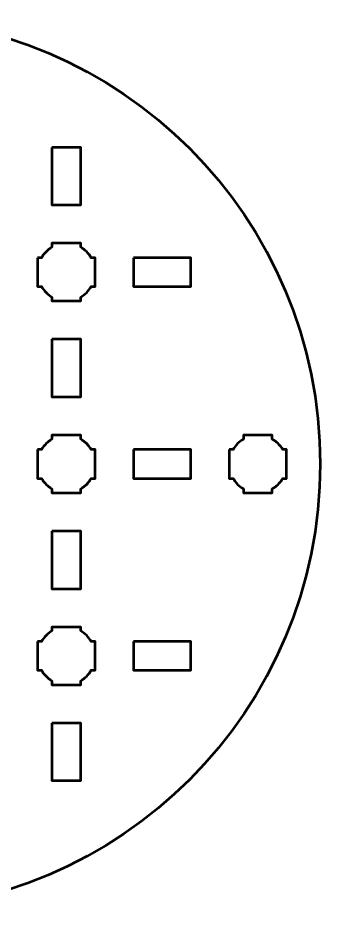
# Model space of a CAD drawing. Header units: centimetres. Extents: x -15.15 to -5.85, y -19.5 to -10.2.
# Drawn here: x -9.01 to -5.85, y -19.5 to -10.2 of the extents above; entities that cross this region are included whole.
import ezdxf

# ---------------------------------------------------------------- set-up
doc = ezdxf.new("R2010")
doc.units = ezdxf.units.CM
doc.header["$MEASUREMENT"] = 0
doc.layers.add('Layer 1', color=7, linetype='Continuous')

msp = doc.modelspace()

# ---------------------------------------------------------------- linework, layer by layer
at = {"layer": 'Layer 1', "lineweight": 53}
msp.add_ellipse((-10.5, -14.85004), major_axis=(0, 4.65), ratio=1, dxfattribs=at)
for points, knots in [([(-8.64994, -11.54999), (-8.64994, -11.54999), (-8.34993, -11.54999), (-8.34993, -11.54999), (-8.34993, -11.54999), (-8.34993, -11.54999), (-8.34993, -12.14999), (-8.34993, -12.14999), (-8.34993, -12.14999), (-8.34993, -12.14999), (-8.64994, -12.14999), (-8.64994, -12.14999), (-8.64994, -12.14999), (-8.64994, -12.14999), (-8.64994, -11.54999), (-8.64994, -11.54999)], [0, 0, 0, 0, 0.25, 0.25, 0.25, 0.25, 0.5, 0.5, 0.5, 0.5, 0.75, 0.75, 0.75, 0.75, 1, 1, 1, 1]), ([(-8.8, -12.69994), (-8.8, -12.69994), (-8.7598, -12.69994), (-8.7598, -12.69994), (-8.7598, -12.69994), (-8.73347, -12.65442), (-8.69551, -12.61649), (-8.65, -12.59016), (-8.65, -12.59016), (-8.65, -12.59016), (-8.65, -12.54994), (-8.65, -12.54994), (-8.65, -12.54994), (-8.65, -12.54994), (-8.35, -12.54994), (-8.35, -12.54994), (-8.35, -12.54994), (-8.35, -12.54994), (-8.35, -12.59013), (-8.35, -12.59013), (-8.35, -12.59013), (-8.30447, -12.61646), (-8.26648, -12.65441), (-8.24012, -12.69994), (-8.24012, -12.69994), (-8.24012, -12.69994), (-8.2, -12.69994), (-8.2, -12.69994), (-8.2, -12.69994), (-8.2, -12.69994), (-8.2, -12.84536), (-8.2, -12.84536), (-8.2, -12.84536), (-8.2, -12.84536), (-8.19994, -12.85001), (-8.19994, -12.85001), (-8.19994, -12.85001), (-8.19994, -12.85001), (-8.2, -12.85465), (-8.2, -12.85465), (-8.2, -12.85465), (-8.2, -12.85465), (-8.2, -12.99994), (-8.2, -12.99994), (-8.2, -12.99994), (-8.2, -12.99994), (-8.24007, -12.99994), (-8.24007, -12.99994), (-8.24007, -12.99994), (-8.26642, -13.04551), (-8.30442, -13.08352), (-8.35, -13.10988), (-8.35, -13.10988), (-8.35, -13.10988), (-8.35, -13.14994), (-8.35, -13.14994), (-8.35, -13.14994), (-8.35, -13.14994), (-8.49328, -13.14994), (-8.49328, -13.14994), (-8.49328, -13.14994), (-8.49328, -13.14994), (-8.49995, -13.15002), (-8.49995, -13.15002), (-8.49995, -13.15002), (-8.49995, -13.15002), (-8.50663, -13.14994), (-8.50663, -13.14994), (-8.50663, -13.14994), (-8.50663, -13.14994), (-8.65, -13.14994), (-8.65, -13.14994), (-8.65, -13.14994), (-8.65, -13.14994), (-8.65, -13.10984), (-8.65, -13.10984), (-8.65, -13.10984), (-8.69554, -13.08348), (-8.73352, -13.04549), (-8.75985, -12.99994), (-8.75985, -12.99994), (-8.75985, -12.99994), (-8.8, -12.99994), (-8.8, -12.99994), (-8.8, -12.99994), (-8.8, -12.99994), (-8.8, -12.69994), (-8.8, -12.69994)], [0, 0, 0, 0, 0.0454545, 0.0454545, 0.0454545, 0.0454545, 0.0909091, 0.0909091, 0.0909091, 0.0909091, 0.1363636, 0.1363636, 0.1363636, 0.1363636, 0.1818182, 0.1818182, 0.1818182, 0.1818182, 0.2272727, 0.2272727, 0.2272727, 0.2272727, 0.2727273, 0.2727273, 0.2727273, 0.2727273, 0.3181818, 0.3181818, 0.3181818, 0.3181818, 0.3636364, 0.3636364, 0.3636364, 0.3636364, 0.4090909, 0.4090909, 0.4090909, 0.4090909, 0.4545455, 0.4545455, 0.4545455, 0.4545455, 0.5, 0.5, 0.5, 0.5, 0.5454545, 0.5454545, 0.5454545, 0.5454545, 0.5909091, 0.5909091, 0.5909091, 0.5909091, 0.6363636, 0.6363636, 0.6363636, 0.6363636, 0.6818182, 0.6818182, 0.6818182, 0.6818182, 0.7272727, 0.7272727, 0.7272727, 0.7272727, 0.7727273, 0.7727273, 0.7727273, 0.7727273, 0.8181818, 0.8181818, 0.8181818, 0.8181818, 0.8636364, 0.8636364, 0.8636364, 0.8636364, 0.9090909, 0.9090909, 0.9090909, 0.9090909, 0.9545455, 0.9545455, 0.9545455, 0.9545455, 1, 1, 1, 1]), ([(-7.79995, -12.69997), (-7.79995, -12.69997), (-7.19995, -12.69997), (-7.19995, -12.69997), (-7.19995, -12.69997), (-7.19995, -12.69997), (-7.19995, -12.99997), (-7.19995, -12.99997), (-7.19995, -12.99997), (-7.19995, -12.99997), (-7.79995, -12.99997), (-7.79995, -12.99997), (-7.79995, -12.99997), (-7.79995, -12.99997), (-7.79995, -12.69997), (-7.79995, -12.69997)], [0, 0, 0, 0, 0.25, 0.25, 0.25, 0.25, 0.5, 0.5, 0.5, 0.5, 0.75, 0.75, 0.75, 0.75, 1, 1, 1, 1]), ([(-8.64994, -13.54995), (-8.64994, -13.54995), (-8.34993, -13.54995), (-8.34993, -13.54995), (-8.34993, -13.54995), (-8.34993, -13.54995), (-8.34993, -14.14996), (-8.34993, -14.14996), (-8.34993, -14.14996), (-8.34993, -14.14996), (-8.64994, -14.14996), (-8.64994, -14.14996), (-8.64994, -14.14996), (-8.64994, -14.14996), (-8.64994, -13.54995), (-8.64994, -13.54995)], [0, 0, 0, 0, 0.25, 0.25, 0.25, 0.25, 0.5, 0.5, 0.5, 0.5, 0.75, 0.75, 0.75, 0.75, 1, 1, 1, 1]), ([(-8.8, -14.69994), (-8.8, -14.69994), (-8.7598, -14.69994), (-8.7598, -14.69994), (-8.7598, -14.69994), (-8.73347, -14.65442), (-8.69551, -14.61649), (-8.65, -14.59016), (-8.65, -14.59016), (-8.65, -14.59016), (-8.65, -14.54994), (-8.65, -14.54994), (-8.65, -14.54994), (-8.65, -14.54994), (-8.35, -14.54994), (-8.35, -14.54994), (-8.35, -14.54994), (-8.35, -14.54994), (-8.35, -14.59013), (-8.35, -14.59013), (-8.35, -14.59013), (-8.30447, -14.61646), (-8.26648, -14.65441), (-8.24012, -14.69994), (-8.24012, -14.69994), (-8.24012, -14.69994), (-8.2, -14.69994), (-8.2, -14.69994), (-8.2, -14.69994), (-8.2, -14.69994), (-8.2, -14.84536), (-8.2, -14.84536), (-8.2, -14.84536), (-8.2, -14.84536), (-8.19994, -14.85001), (-8.19994, -14.85001), (-8.19994, -14.85001), (-8.19994, -14.85001), (-8.2, -14.85465), (-8.2, -14.85465), (-8.2, -14.85465), (-8.2, -14.85465), (-8.2, -14.99994), (-8.2, -14.99994), (-8.2, -14.99994), (-8.2, -14.99994), (-8.24007, -14.99994), (-8.24007, -14.99994), (-8.24007, -14.99994), (-8.26642, -15.04551), (-8.30442, -15.08352), (-8.35, -15.10988), (-8.35, -15.10988), (-8.35, -15.10988), (-8.35, -15.14994), (-8.35, -15.14994), (-8.35, -15.14994), (-8.35, -15.14994), (-8.49328, -15.14994), (-8.49328, -15.14994), (-8.49328, -15.14994), (-8.49328, -15.14994), (-8.49995, -15.15002), (-8.49995, -15.15002), (-8.49995, -15.15002), (-8.49995, -15.15002), (-8.50663, -15.14994), (-8.50663, -15.14994), (-8.50663, -15.14994), (-8.50663, -15.14994), (-8.65, -15.14994), (-8.65, -15.14994), (-8.65, -15.14994), (-8.65, -15.14994), (-8.65, -15.10984), (-8.65, -15.10984), (-8.65, -15.10984), (-8.69554, -15.08348), (-8.73352, -15.04549), (-8.75985, -14.99994), (-8.75985, -14.99994), (-8.75985, -14.99994), (-8.8, -14.99994), (-8.8, -14.99994), (-8.8, -14.99994), (-8.8, -14.99994), (-8.8, -14.69994), (-8.8, -14.69994)], [0, 0, 0, 0, 0.0454545, 0.0454545, 0.0454545, 0.0454545, 0.0909091, 0.0909091, 0.0909091, 0.0909091, 0.1363636, 0.1363636, 0.1363636, 0.1363636, 0.1818182, 0.1818182, 0.1818182, 0.1818182, 0.2272727, 0.2272727, 0.2272727, 0.2272727, 0.2727273, 0.2727273, 0.2727273, 0.2727273, 0.3181818, 0.3181818, 0.3181818, 0.3181818, 0.3636364, 0.3636364, 0.3636364, 0.3636364, 0.4090909, 0.4090909, 0.4090909, 0.4090909, 0.4545455, 0.4545455, 0.4545455, 0.4545455, 0.5, 0.5, 0.5, 0.5, 0.5454545, 0.5454545, 0.5454545, 0.5454545, 0.5909091, 0.5909091, 0.5909091, 0.5909091, 0.6363636, 0.6363636, 0.6363636, 0.6363636, 0.6818182, 0.6818182, 0.6818182, 0.6818182, 0.7272727, 0.7272727, 0.7272727, 0.7272727, 0.7727273, 0.7727273, 0.7727273, 0.7727273, 0.8181818, 0.8181818, 0.8181818, 0.8181818, 0.8636364, 0.8636364, 0.8636364, 0.8636364, 0.9090909, 0.9090909, 0.9090909, 0.9090909, 0.9545455, 0.9545455, 0.9545455, 0.9545455, 1, 1, 1, 1]), ([(-6.8, -14.69994), (-6.8, -14.69994), (-6.7598, -14.69994), (-6.7598, -14.69994), (-6.7598, -14.69994), (-6.73347, -14.65442), (-6.69551, -14.61649), (-6.65, -14.59016), (-6.65, -14.59016), (-6.65, -14.59016), (-6.65, -14.54994), (-6.65, -14.54994), (-6.65, -14.54994), (-6.65, -14.54994), (-6.35, -14.54994), (-6.35, -14.54994), (-6.35, -14.54994), (-6.35, -14.54994), (-6.35, -14.59013), (-6.35, -14.59013), (-6.35, -14.59013), (-6.30447, -14.61646), (-6.26648, -14.65441), (-6.24012, -14.69994), (-6.24012, -14.69994), (-6.24012, -14.69994), (-6.2, -14.69994), (-6.2, -14.69994), (-6.2, -14.69994), (-6.2, -14.69994), (-6.2, -14.84536), (-6.2, -14.84536), (-6.2, -14.84536), (-6.2, -14.84536), (-6.19994, -14.85001), (-6.19994, -14.85001), (-6.19994, -14.85001), (-6.19994, -14.85001), (-6.2, -14.85465), (-6.2, -14.85465), (-6.2, -14.85465), (-6.2, -14.85465), (-6.2, -14.99994), (-6.2, -14.99994), (-6.2, -14.99994), (-6.2, -14.99994), (-6.24007, -14.99994), (-6.24007, -14.99994), (-6.24007, -14.99994), (-6.26642, -15.04551), (-6.30442, -15.08352), (-6.35, -15.10988), (-6.35, -15.10988), (-6.35, -15.10988), (-6.35, -15.14994), (-6.35, -15.14994), (-6.35, -15.14994), (-6.35, -15.14994), (-6.49328, -15.14994), (-6.49328, -15.14994), (-6.49328, -15.14994), (-6.49328, -15.14994), (-6.49995, -15.15002), (-6.49995, -15.15002), (-6.49995, -15.15002), (-6.49995, -15.15002), (-6.50663, -15.14994), (-6.50663, -15.14994), (-6.50663, -15.14994), (-6.50663, -15.14994), (-6.65, -15.14994), (-6.65, -15.14994), (-6.65, -15.14994), (-6.65, -15.14994), (-6.65, -15.10984), (-6.65, -15.10984), (-6.65, -15.10984), (-6.69554, -15.08348), (-6.73352, -15.04549), (-6.75985, -14.99994), (-6.75985, -14.99994), (-6.75985, -14.99994), (-6.8, -14.99994), (-6.8, -14.99994), (-6.8, -14.99994), (-6.8, -14.99994), (-6.8, -14.69994), (-6.8, -14.69994)], [0, 0, 0, 0, 0.0454545, 0.0454545, 0.0454545, 0.0454545, 0.0909091, 0.0909091, 0.0909091, 0.0909091, 0.1363636, 0.1363636, 0.1363636, 0.1363636, 0.1818182, 0.1818182, 0.1818182, 0.1818182, 0.2272727, 0.2272727, 0.2272727, 0.2272727, 0.2727273, 0.2727273, 0.2727273, 0.2727273, 0.3181818, 0.3181818, 0.3181818, 0.3181818, 0.3636364, 0.3636364, 0.3636364, 0.3636364, 0.4090909, 0.4090909, 0.4090909, 0.4090909, 0.4545455, 0.4545455, 0.4545455, 0.4545455, 0.5, 0.5, 0.5, 0.5, 0.5454545, 0.5454545, 0.5454545, 0.5454545, 0.5909091, 0.5909091, 0.5909091, 0.5909091, 0.6363636, 0.6363636, 0.6363636, 0.6363636, 0.6818182, 0.6818182, 0.6818182, 0.6818182, 0.7272727, 0.7272727, 0.7272727, 0.7272727, 0.7727273, 0.7727273, 0.7727273, 0.7727273, 0.8181818, 0.8181818, 0.8181818, 0.8181818, 0.8636364, 0.8636364, 0.8636364, 0.8636364, 0.9090909, 0.9090909, 0.9090909, 0.9090909, 0.9545455, 0.9545455, 0.9545455, 0.9545455, 1, 1, 1, 1]), ([(-7.79995, -14.6999), (-7.79995, -14.6999), (-7.19995, -14.6999), (-7.19995, -14.6999), (-7.19995, -14.6999), (-7.19995, -14.6999), (-7.19995, -14.9999), (-7.19995, -14.9999), (-7.19995, -14.9999), (-7.19995, -14.9999), (-7.79995, -14.9999), (-7.79995, -14.9999), (-7.79995, -14.9999), (-7.79995, -14.9999), (-7.79995, -14.6999), (-7.79995, -14.6999)], [0, 0, 0, 0, 0.25, 0.25, 0.25, 0.25, 0.5, 0.5, 0.5, 0.5, 0.75, 0.75, 0.75, 0.75, 1, 1, 1, 1]), ([(-8.64994, -15.55002), (-8.64994, -15.55002), (-8.34993, -15.55002), (-8.34993, -15.55002), (-8.34993, -15.55002), (-8.34993, -15.55002), (-8.34993, -16.15002), (-8.34993, -16.15002), (-8.34993, -16.15002), (-8.34993, -16.15002), (-8.64994, -16.15002), (-8.64994, -16.15002), (-8.64994, -16.15002), (-8.64994, -16.15002), (-8.64994, -15.55002), (-8.64994, -15.55002)], [0, 0, 0, 0, 0.25, 0.25, 0.25, 0.25, 0.5, 0.5, 0.5, 0.5, 0.75, 0.75, 0.75, 0.75, 1, 1, 1, 1]), ([(-8.8, -16.69994), (-8.8, -16.69994), (-8.7598, -16.69994), (-8.7598, -16.69994), (-8.7598, -16.69994), (-8.73347, -16.65442), (-8.69551, -16.61649), (-8.65, -16.59016), (-8.65, -16.59016), (-8.65, -16.59016), (-8.65, -16.54994), (-8.65, -16.54994), (-8.65, -16.54994), (-8.65, -16.54994), (-8.35, -16.54994), (-8.35, -16.54994), (-8.35, -16.54994), (-8.35, -16.54994), (-8.35, -16.59013), (-8.35, -16.59013), (-8.35, -16.59013), (-8.30447, -16.61646), (-8.26648, -16.65441), (-8.24012, -16.69994), (-8.24012, -16.69994), (-8.24012, -16.69994), (-8.2, -16.69994), (-8.2, -16.69994), (-8.2, -16.69994), (-8.2, -16.69994), (-8.2, -16.84536), (-8.2, -16.84536), (-8.2, -16.84536), (-8.2, -16.84536), (-8.19994, -16.85001), (-8.19994, -16.85001), (-8.19994, -16.85001), (-8.19994, -16.85001), (-8.2, -16.85465), (-8.2, -16.85465), (-8.2, -16.85465), (-8.2, -16.85465), (-8.2, -16.99994), (-8.2, -16.99994), (-8.2, -16.99994), (-8.2, -16.99994), (-8.24007, -16.99994), (-8.24007, -16.99994), (-8.24007, -16.99994), (-8.26642, -17.04551), (-8.30442, -17.08352), (-8.35, -17.10988), (-8.35, -17.10988), (-8.35, -17.10988), (-8.35, -17.14994), (-8.35, -17.14994), (-8.35, -17.14994), (-8.35, -17.14994), (-8.49328, -17.14994), (-8.49328, -17.14994), (-8.49328, -17.14994), (-8.49328, -17.14994), (-8.49995, -17.15002), (-8.49995, -17.15002), (-8.49995, -17.15002), (-8.49995, -17.15002), (-8.50663, -17.14994), (-8.50663, -17.14994), (-8.50663, -17.14994), (-8.50663, -17.14994), (-8.65, -17.14994), (-8.65, -17.14994), (-8.65, -17.14994), (-8.65, -17.14994), (-8.65, -17.10984), (-8.65, -17.10984), (-8.65, -17.10984), (-8.69554, -17.08348), (-8.73352, -17.04549), (-8.75985, -16.99994), (-8.75985, -16.99994), (-8.75985, -16.99994), (-8.8, -16.99994), (-8.8, -16.99994), (-8.8, -16.99994), (-8.8, -16.99994), (-8.8, -16.69994), (-8.8, -16.69994)], [0, 0, 0, 0, 0.0454545, 0.0454545, 0.0454545, 0.0454545, 0.0909091, 0.0909091, 0.0909091, 0.0909091, 0.1363636, 0.1363636, 0.1363636, 0.1363636, 0.1818182, 0.1818182, 0.1818182, 0.1818182, 0.2272727, 0.2272727, 0.2272727, 0.2272727, 0.2727273, 0.2727273, 0.2727273, 0.2727273, 0.3181818, 0.3181818, 0.3181818, 0.3181818, 0.3636364, 0.3636364, 0.3636364, 0.3636364, 0.4090909, 0.4090909, 0.4090909, 0.4090909, 0.4545455, 0.4545455, 0.4545455, 0.4545455, 0.5, 0.5, 0.5, 0.5, 0.5454545, 0.5454545, 0.5454545, 0.5454545, 0.5909091, 0.5909091, 0.5909091, 0.5909091, 0.6363636, 0.6363636, 0.6363636, 0.6363636, 0.6818182, 0.6818182, 0.6818182, 0.6818182, 0.7272727, 0.7272727, 0.7272727, 0.7272727, 0.7727273, 0.7727273, 0.7727273, 0.7727273, 0.8181818, 0.8181818, 0.8181818, 0.8181818, 0.8636364, 0.8636364, 0.8636364, 0.8636364, 0.9090909, 0.9090909, 0.9090909, 0.9090909, 0.9545455, 0.9545455, 0.9545455, 0.9545455, 1, 1, 1, 1]), ([(-7.79995, -16.7), (-7.79995, -16.7), (-7.19995, -16.7), (-7.19995, -16.7), (-7.19995, -16.7), (-7.19995, -16.7), (-7.19995, -17.00001), (-7.19995, -17.00001), (-7.19995, -17.00001), (-7.19995, -17.00001), (-7.79995, -17.00001), (-7.79995, -17.00001), (-7.79995, -17.00001), (-7.79995, -17.00001), (-7.79995, -16.7), (-7.79995, -16.7)], [0, 0, 0, 0, 0.25, 0.25, 0.25, 0.25, 0.5, 0.5, 0.5, 0.5, 0.75, 0.75, 0.75, 0.75, 1, 1, 1, 1]), ([(-8.64994, -17.54999), (-8.64994, -17.54999), (-8.34993, -17.54999), (-8.34993, -17.54999), (-8.34993, -17.54999), (-8.34993, -17.54999), (-8.34993, -18.14999), (-8.34993, -18.14999), (-8.34993, -18.14999), (-8.34993, -18.14999), (-8.64994, -18.14999), (-8.64994, -18.14999), (-8.64994, -18.14999), (-8.64994, -18.14999), (-8.64994, -17.54999), (-8.64994, -17.54999)], [0, 0, 0, 0, 0.25, 0.25, 0.25, 0.25, 0.5, 0.5, 0.5, 0.5, 0.75, 0.75, 0.75, 0.75, 1, 1, 1, 1])]:
    msp.add_open_spline(points, degree=3, knots=knots, dxfattribs=at)

doc.saveas('drawing.dxf')
